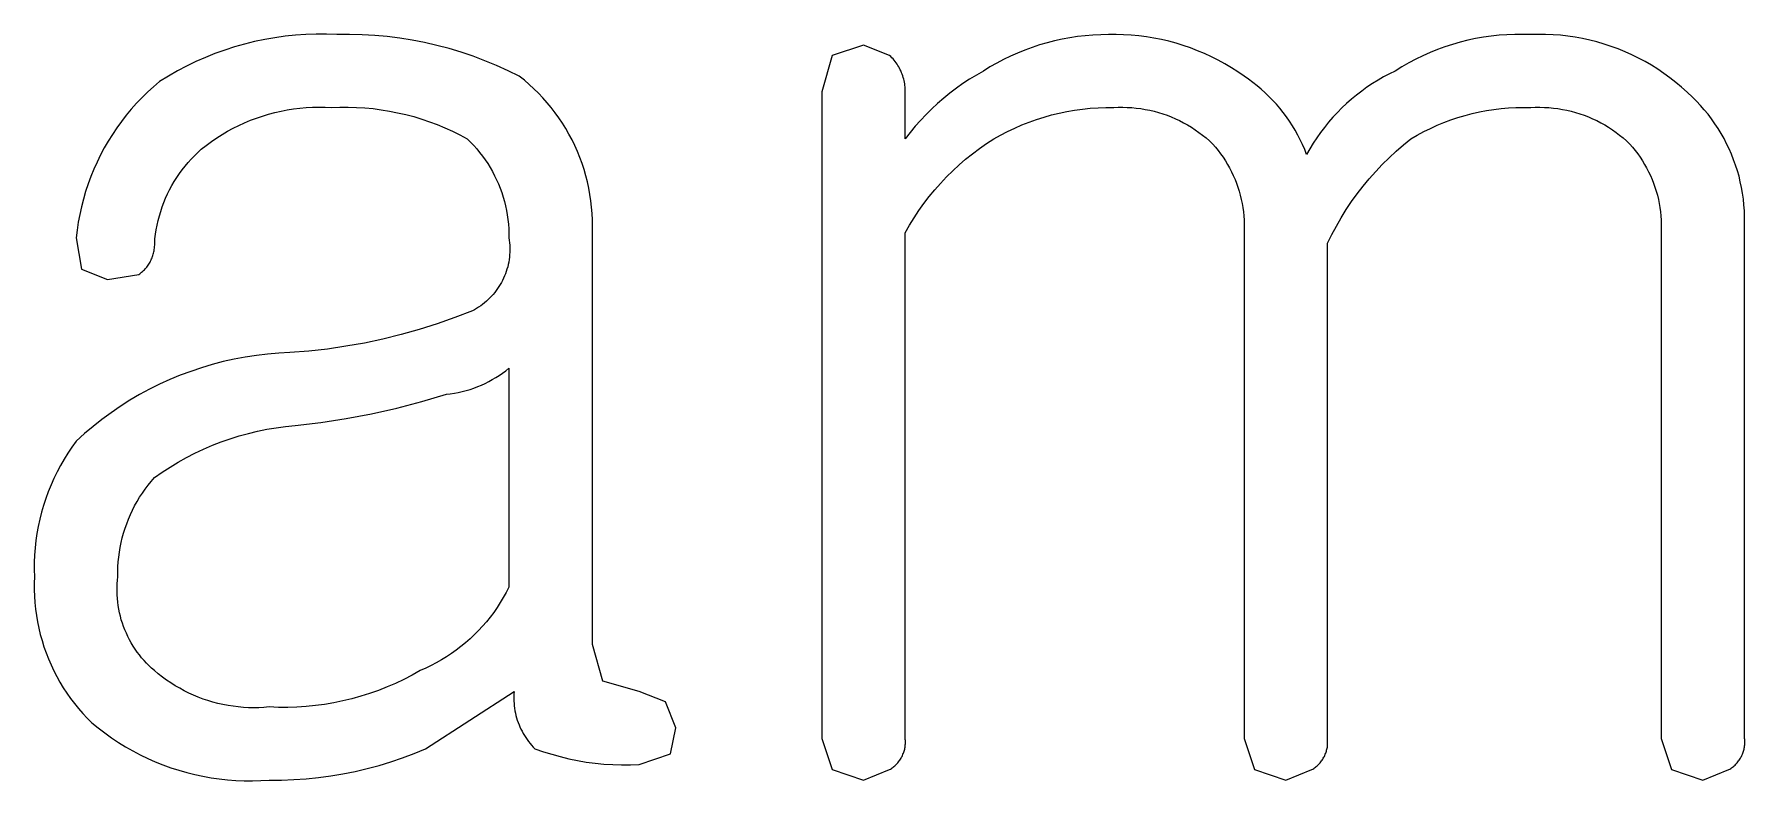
# Model space of a CAD drawing. Header units: millimetres. Extents: x 3033 to 5773, y 123 to 1487.
# Drawn here: x 5446.24 to 5463.16, y 320.9 to 328.28 of the extents above; entities that cross this region are included whole.
import ezdxf

# ---------------------------------------------------------------- set-up
doc = ezdxf.new("R2010")
doc.units = ezdxf.units.MM
doc.header["$MEASUREMENT"] = 0
doc.layers.add('TEX', color=70, linetype='Continuous')

msp = doc.modelspace()

# ---------------------------------------------------------------- linework, layer by layer
at = {"layer": 'TEX'}
for p, q in [((5448.929, 328.275), (5448.827, 328.268)), ((5449.032, 328.278), (5448.929, 328.275)), ((5449.134, 328.278), (5449.032, 328.278)), ((5449.236, 328.274), (5449.134, 328.278)), ((5449.361, 328.275), (5449.236, 328.274)), ((5449.486, 328.272), (5449.361, 328.275)), ((5449.61, 328.265), (5449.486, 328.272)), ((5456.712, 328.269), (5456.635, 328.263)), ((5456.788, 328.273), (5456.712, 328.269)), ((5456.865, 328.274), (5456.788, 328.273)), ((5456.94, 328.275), (5456.865, 328.274)), ((5457.015, 328.273), (5456.94, 328.275)), ((5457.09, 328.269), (5457.015, 328.273)), ((5457.165, 328.262), (5457.09, 328.269)), ((5460.805, 328.273), (5460.727, 328.267)), ((5460.884, 328.276), (5460.805, 328.273)), ((5460.962, 328.276), (5460.884, 328.276)), ((5461.04, 328.274), (5460.962, 328.276)), ((5461.114, 328.276), (5461.04, 328.274)), ((5461.187, 328.275), (5461.114, 328.276)), ((5461.261, 328.272), (5461.187, 328.275)), ((5461.334, 328.267), (5461.261, 328.272)), ((5448.127, 328.121), (5448.031, 328.086)), ((5448.225, 328.152), (5448.127, 328.121)), ((5448.323, 328.18), (5448.225, 328.152)), ((5448.423, 328.205), (5448.323, 328.18)), ((5448.523, 328.226), (5448.423, 328.205)), ((5448.624, 328.243), (5448.523, 328.226)), ((5448.725, 328.257), (5448.624, 328.243)), ((5448.827, 328.268), (5448.725, 328.257)), ((5449.734, 328.254), (5449.61, 328.265)), ((5449.858, 328.238), (5449.734, 328.254)), ((5449.981, 328.218), (5449.858, 328.238)), ((5450.103, 328.195), (5449.981, 328.218)), ((5450.225, 328.167), (5450.103, 328.195)), ((5450.346, 328.135), (5450.225, 328.167)), ((5450.465, 328.099), (5450.346, 328.135)), ((5450.583, 328.06), (5450.465, 328.099)), ((5454.442, 328.171), (5454.133, 328.068)), ((5454.7, 328.068), (5454.442, 328.171)), ((5456.039, 328.121), (5455.967, 328.092)), ((5456.111, 328.148), (5456.039, 328.121)), ((5456.184, 328.172), (5456.111, 328.148)), ((5456.258, 328.193), (5456.184, 328.172)), ((5456.332, 328.212), (5456.258, 328.193)), ((5456.407, 328.229), (5456.332, 328.212)), ((5456.483, 328.243), (5456.407, 328.229)), ((5456.559, 328.254), (5456.483, 328.243)), ((5456.635, 328.263), (5456.559, 328.254)), ((5457.24, 328.252), (5457.165, 328.262)), ((5457.314, 328.24), (5457.24, 328.252)), ((5457.388, 328.226), (5457.314, 328.24)), ((5457.461, 328.209), (5457.388, 328.226)), ((5457.533, 328.189), (5457.461, 328.209)), ((5457.605, 328.167), (5457.533, 328.189)), ((5457.676, 328.142), (5457.605, 328.167)), ((5457.746, 328.115), (5457.676, 328.142)), ((5457.815, 328.086), (5457.746, 328.115)), ((5460.119, 328.126), (5460.046, 328.096)), ((5460.192, 328.153), (5460.119, 328.126)), ((5460.267, 328.177), (5460.192, 328.153)), ((5460.342, 328.198), (5460.267, 328.177)), ((5460.418, 328.218), (5460.342, 328.198)), ((5460.495, 328.234), (5460.418, 328.218)), ((5460.572, 328.248), (5460.495, 328.234)), ((5460.649, 328.259), (5460.572, 328.248)), ((5460.727, 328.267), (5460.649, 328.259)), ((5461.407, 328.258), (5461.334, 328.267)), ((5461.48, 328.248), (5461.407, 328.258)), ((5461.552, 328.235), (5461.48, 328.248)), ((5461.624, 328.219), (5461.552, 328.235)), ((5461.695, 328.201), (5461.624, 328.219)), ((5461.765, 328.18), (5461.695, 328.201)), ((5461.835, 328.157), (5461.765, 328.18)), ((5461.904, 328.132), (5461.835, 328.157)), ((5461.972, 328.104), (5461.904, 328.132)), ((5462.039, 328.074), (5461.972, 328.104)), ((5447.75, 327.963), (5447.66, 327.915)), ((5447.842, 328.007), (5447.75, 327.963)), ((5447.936, 328.048), (5447.842, 328.007)), ((5448.031, 328.086), (5447.936, 328.048)), ((5450.7, 328.016), (5450.583, 328.06)), ((5450.815, 327.968), (5450.7, 328.016)), ((5450.929, 327.917), (5450.815, 327.968)), ((5454.133, 328.068), (5454.03, 327.707)), ((5454.712, 328.057), (5454.7, 328.068)), ((5454.724, 328.045), (5454.712, 328.057)), ((5454.735, 328.033), (5454.724, 328.045)), ((5454.745, 328.021), (5454.735, 328.033)), ((5454.755, 328.009), (5454.745, 328.021)), ((5454.765, 327.996), (5454.755, 328.009)), ((5454.775, 327.983), (5454.765, 327.996)), ((5454.783, 327.969), (5454.775, 327.983)), ((5454.792, 327.955), (5454.783, 327.969)), ((5454.8, 327.941), (5454.792, 327.955)), ((5454.807, 327.927), (5454.8, 327.941)), ((5455.693, 327.954), (5455.628, 327.913)), ((5455.76, 327.992), (5455.693, 327.954)), ((5455.828, 328.028), (5455.76, 327.992)), ((5455.897, 328.061), (5455.828, 328.028)), ((5455.967, 328.092), (5455.897, 328.061)), ((5457.883, 328.054), (5457.815, 328.086)), ((5457.95, 328.02), (5457.883, 328.054)), ((5458.016, 327.984), (5457.95, 328.02)), ((5458.081, 327.945), (5458.016, 327.984)), ((5458.144, 327.905), (5458.081, 327.945)), ((5459.767, 327.955), (5459.7, 327.913)), ((5459.835, 327.994), (5459.767, 327.955)), ((5459.904, 328.03), (5459.835, 327.994)), ((5459.974, 328.065), (5459.904, 328.03)), ((5460.046, 328.096), (5459.974, 328.065)), ((5462.105, 328.042), (5462.039, 328.074)), ((5462.17, 328.007), (5462.105, 328.042)), ((5462.234, 327.971), (5462.17, 328.007)), ((5462.296, 327.932), (5462.234, 327.971)), ((5462.357, 327.891), (5462.296, 327.932)), ((5447.484, 327.81), (5447.424, 327.759)), ((5447.571, 327.864), (5447.484, 327.81)), ((5447.66, 327.915), (5447.571, 327.864)), ((5451.04, 327.862), (5450.929, 327.917)), ((5451.09, 327.822), (5451.04, 327.862)), ((5451.138, 327.781), (5451.09, 327.822)), ((5451.184, 327.738), (5451.138, 327.781)), ((5454.814, 327.912), (5454.807, 327.927)), ((5454.82, 327.897), (5454.814, 327.912)), ((5454.826, 327.882), (5454.82, 327.897)), ((5454.832, 327.867), (5454.826, 327.882)), ((5454.836, 327.851), (5454.832, 327.867)), ((5454.841, 327.835), (5454.836, 327.851)), ((5454.844, 327.82), (5454.841, 327.835)), ((5454.847, 327.804), (5454.844, 327.82)), ((5454.85, 327.788), (5454.847, 327.804)), ((5454.852, 327.772), (5454.85, 327.788)), ((5454.854, 327.756), (5454.852, 327.772)), ((5455.425, 327.789), (5455.361, 327.743)), ((5455.492, 327.832), (5455.425, 327.789)), ((5455.559, 327.874), (5455.492, 327.832)), ((5455.628, 327.913), (5455.559, 327.874)), ((5458.205, 327.862), (5458.144, 327.905)), ((5458.249, 327.832), (5458.205, 327.862)), ((5458.292, 327.801), (5458.249, 327.832)), ((5458.334, 327.768), (5458.292, 327.801)), ((5458.374, 327.734), (5458.334, 327.768)), ((5459.475, 327.789), (5459.421, 327.753)), ((5459.53, 327.823), (5459.475, 327.789)), ((5459.585, 327.855), (5459.53, 327.823)), ((5459.642, 327.885), (5459.585, 327.855)), ((5459.7, 327.913), (5459.642, 327.885)), ((5462.416, 327.848), (5462.357, 327.891)), ((5462.474, 327.802), (5462.416, 327.848)), ((5462.531, 327.755), (5462.474, 327.802)), ((5447.256, 327.596), (5447.204, 327.537)), ((5447.31, 327.652), (5447.256, 327.596)), ((5447.366, 327.707), (5447.31, 327.652)), ((5447.424, 327.759), (5447.366, 327.707)), ((5451.23, 327.694), (5451.184, 327.738)), ((5451.273, 327.648), (5451.23, 327.694)), ((5451.315, 327.6), (5451.273, 327.648)), ((5451.356, 327.552), (5451.315, 327.6)), ((5454.03, 327.707), (5454.03, 321.315)), ((5454.855, 327.739), (5454.854, 327.756)), ((5454.855, 327.723), (5454.855, 327.739)), ((5454.855, 327.707), (5454.855, 327.723)), ((5454.855, 327.243), (5454.855, 327.707)), ((5455.176, 327.593), (5455.118, 327.539)), ((5455.236, 327.645), (5455.176, 327.593)), ((5455.297, 327.695), (5455.236, 327.645)), ((5455.361, 327.743), (5455.297, 327.695)), ((5458.414, 327.699), (5458.374, 327.734)), ((5458.452, 327.662), (5458.414, 327.699)), ((5458.489, 327.624), (5458.452, 327.662)), ((5458.525, 327.585), (5458.489, 327.624)), ((5459.22, 327.593), (5459.173, 327.549)), ((5459.268, 327.635), (5459.22, 327.593)), ((5459.318, 327.676), (5459.268, 327.635)), ((5459.369, 327.715), (5459.318, 327.676)), ((5459.421, 327.753), (5459.369, 327.715)), ((5462.585, 327.706), (5462.531, 327.755)), ((5462.638, 327.655), (5462.585, 327.706)), ((5462.679, 327.615), (5462.638, 327.655)), ((5462.718, 327.573), (5462.679, 327.615)), ((5447.154, 327.477), (5447.106, 327.415)), ((5447.204, 327.537), (5447.154, 327.477)), ((5448.324, 327.402), (5448.382, 327.427)), ((5448.382, 327.427), (5448.441, 327.449)), ((5448.441, 327.449), (5448.501, 327.469)), ((5448.501, 327.469), (5448.561, 327.487)), ((5448.561, 327.487), (5448.622, 327.503)), ((5448.622, 327.503), (5448.684, 327.517)), ((5448.684, 327.517), (5448.746, 327.529)), ((5448.746, 327.529), (5448.808, 327.539)), ((5448.808, 327.539), (5448.87, 327.547)), ((5448.87, 327.547), (5448.933, 327.552)), ((5448.933, 327.552), (5448.996, 327.555)), ((5448.996, 327.555), (5449.059, 327.557)), ((5449.059, 327.557), (5449.122, 327.556)), ((5449.122, 327.556), (5449.185, 327.552)), ((5449.185, 327.552), (5449.267, 327.556)), ((5449.267, 327.556), (5449.349, 327.556)), ((5449.349, 327.556), (5449.431, 327.554)), ((5449.431, 327.554), (5449.513, 327.549)), ((5449.513, 327.549), (5449.594, 327.542)), ((5449.594, 327.542), (5449.675, 327.531)), ((5449.675, 327.531), (5449.756, 327.518)), ((5449.756, 327.518), (5449.837, 327.502)), ((5449.837, 327.502), (5449.917, 327.484)), ((5449.917, 327.484), (5449.996, 327.463)), ((5449.996, 327.463), (5450.075, 327.439)), ((5450.075, 327.439), (5450.152, 327.413)), ((5451.394, 327.501), (5451.356, 327.552)), ((5451.431, 327.45), (5451.394, 327.501)), ((5451.466, 327.397), (5451.431, 327.45)), ((5455.007, 327.426), (5454.954, 327.367)), ((5455.061, 327.484), (5455.007, 327.426)), ((5455.118, 327.539), (5455.061, 327.484)), ((5456.081, 327.409), (5456.154, 327.435)), ((5456.154, 327.435), (5456.228, 327.459)), ((5456.228, 327.459), (5456.303, 327.48)), ((5456.303, 327.48), (5456.378, 327.498)), ((5456.378, 327.498), (5456.454, 327.514)), ((5456.454, 327.514), (5456.53, 327.527)), ((5456.53, 327.527), (5456.607, 327.537)), ((5456.607, 327.537), (5456.684, 327.545)), ((5456.684, 327.545), (5456.762, 327.55)), ((5456.762, 327.55), (5456.839, 327.553)), ((5456.839, 327.553), (5456.917, 327.552)), ((5456.917, 327.552), (5456.961, 327.555)), ((5456.961, 327.555), (5457.006, 327.555)), ((5457.006, 327.555), (5457.051, 327.554)), ((5457.051, 327.554), (5457.096, 327.552)), ((5457.096, 327.552), (5457.14, 327.548)), ((5457.14, 327.548), (5457.185, 327.542)), ((5457.185, 327.542), (5457.229, 327.535)), ((5457.229, 327.535), (5457.273, 327.526)), ((5457.273, 327.526), (5457.316, 327.516)), ((5457.316, 327.516), (5457.36, 327.504)), ((5457.36, 327.504), (5457.402, 327.491)), ((5457.402, 327.491), (5457.445, 327.476)), ((5457.445, 327.476), (5457.486, 327.46)), ((5457.486, 327.46), (5457.528, 327.442)), ((5457.528, 327.442), (5457.568, 327.423)), ((5457.568, 327.423), (5457.608, 327.403)), ((5458.56, 327.545), (5458.525, 327.585)), ((5458.593, 327.504), (5458.56, 327.545)), ((5458.624, 327.461), (5458.593, 327.504)), ((5458.655, 327.418), (5458.624, 327.461)), ((5459.084, 327.456), (5459.041, 327.407)), ((5459.128, 327.503), (5459.084, 327.456)), ((5459.173, 327.549), (5459.128, 327.503)), ((5460.182, 327.405), (5460.25, 327.431)), ((5460.25, 327.431), (5460.32, 327.454)), ((5460.32, 327.454), (5460.39, 327.475)), ((5460.39, 327.475), (5460.46, 327.494)), ((5460.46, 327.494), (5460.532, 327.51)), ((5460.532, 327.51), (5460.604, 327.523)), ((5460.604, 327.523), (5460.676, 327.534)), ((5460.676, 327.534), (5460.748, 327.543)), ((5460.748, 327.543), (5460.821, 327.549)), ((5460.821, 327.549), (5460.894, 327.553)), ((5460.894, 327.553), (5460.967, 327.554)), ((5460.967, 327.554), (5461.04, 327.552)), ((5461.04, 327.552), (5461.085, 327.555)), ((5461.085, 327.555), (5461.13, 327.555)), ((5461.13, 327.555), (5461.175, 327.554)), ((5461.175, 327.554), (5461.219, 327.552)), ((5461.219, 327.552), (5461.264, 327.548)), ((5461.264, 327.548), (5461.308, 327.542)), ((5461.308, 327.542), (5461.353, 327.535)), ((5461.353, 327.535), (5461.397, 327.526)), ((5461.397, 327.526), (5461.44, 327.516)), ((5461.44, 327.516), (5461.483, 327.504)), ((5461.483, 327.504), (5461.526, 327.491)), ((5461.526, 327.491), (5461.568, 327.476)), ((5461.568, 327.476), (5461.61, 327.46)), ((5461.61, 327.46), (5461.651, 327.442)), ((5461.651, 327.442), (5461.692, 327.423)), ((5461.692, 327.423), (5461.732, 327.403)), ((5462.756, 327.53), (5462.718, 327.573)), ((5462.793, 327.486), (5462.756, 327.53)), ((5462.828, 327.44), (5462.793, 327.486)), ((5462.861, 327.393), (5462.828, 327.44)), ((5447.017, 327.287), (5446.975, 327.221)), ((5447.06, 327.352), (5447.017, 327.287)), ((5447.106, 327.415), (5447.06, 327.352)), ((5448.048, 327.252), (5448.101, 327.286)), ((5448.101, 327.286), (5448.155, 327.318)), ((5448.155, 327.318), (5448.211, 327.348)), ((5448.211, 327.348), (5448.267, 327.376)), ((5448.267, 327.376), (5448.324, 327.402)), ((5450.152, 327.413), (5450.229, 327.384)), ((5450.229, 327.384), (5450.305, 327.352)), ((5450.305, 327.352), (5450.379, 327.318)), ((5450.379, 327.318), (5450.453, 327.282)), ((5450.453, 327.282), (5450.525, 327.243)), ((5451.5, 327.344), (5451.466, 327.397)), ((5451.531, 327.289), (5451.5, 327.344)), ((5451.561, 327.233), (5451.531, 327.289)), ((5454.904, 327.306), (5454.855, 327.243)), ((5454.954, 327.367), (5454.904, 327.306)), ((5455.731, 327.243), (5455.799, 327.281)), ((5455.799, 327.281), (5455.868, 327.317)), ((5455.868, 327.317), (5455.938, 327.35)), ((5455.938, 327.35), (5456.009, 327.381)), ((5456.009, 327.381), (5456.081, 327.409)), ((5457.608, 327.403), (5457.647, 327.381)), ((5457.647, 327.381), (5457.685, 327.358)), ((5457.685, 327.358), (5457.723, 327.333)), ((5457.723, 327.333), (5457.759, 327.307)), ((5457.759, 327.307), (5457.795, 327.28)), ((5457.795, 327.28), (5457.83, 327.252)), ((5458.683, 327.373), (5458.655, 327.418)), ((5458.711, 327.328), (5458.683, 327.373)), ((5458.737, 327.281), (5458.711, 327.328)), ((5458.761, 327.234), (5458.737, 327.281)), ((5458.925, 327.253), (5458.889, 327.199)), ((5458.962, 327.306), (5458.925, 327.253)), ((5459.001, 327.357), (5458.962, 327.306)), ((5459.041, 327.407), (5459.001, 327.357)), ((5459.855, 327.243), (5459.918, 327.28)), ((5459.918, 327.28), (5459.982, 327.315)), ((5459.982, 327.315), (5460.048, 327.347)), ((5460.048, 327.347), (5460.114, 327.377)), ((5460.114, 327.377), (5460.182, 327.405)), ((5461.732, 327.403), (5461.771, 327.381)), ((5461.771, 327.381), (5461.809, 327.358)), ((5461.809, 327.358), (5461.847, 327.333)), ((5461.847, 327.333), (5461.883, 327.307)), ((5461.883, 327.307), (5461.919, 327.28)), ((5461.919, 327.28), (5461.953, 327.252)), ((5462.893, 327.345), (5462.861, 327.393)), ((5462.923, 327.296), (5462.893, 327.345)), ((5462.951, 327.246), (5462.923, 327.296)), ((5446.899, 327.084), (5446.865, 327.014)), ((5446.936, 327.153), (5446.899, 327.084)), ((5446.975, 327.221), (5446.936, 327.153)), ((5447.828, 327.076), (5447.862, 327.109)), ((5447.862, 327.109), (5447.896, 327.14)), ((5447.896, 327.14), (5447.945, 327.179)), ((5447.945, 327.179), (5447.996, 327.217)), ((5447.996, 327.217), (5448.048, 327.252)), ((5450.525, 327.243), (5450.558, 327.211)), ((5450.558, 327.211), (5450.589, 327.178)), ((5450.589, 327.178), (5450.619, 327.144)), ((5450.619, 327.144), (5450.648, 327.109)), ((5450.648, 327.109), (5450.676, 327.073)), ((5451.589, 327.176), (5451.561, 327.233)), ((5451.615, 327.118), (5451.589, 327.176)), ((5451.638, 327.06), (5451.615, 327.118)), ((5455.453, 327.041), (5455.52, 327.095)), ((5455.52, 327.095), (5455.589, 327.147)), ((5455.589, 327.147), (5455.659, 327.196)), ((5455.659, 327.196), (5455.731, 327.243)), ((5457.83, 327.252), (5457.863, 327.222)), ((5457.863, 327.222), (5457.896, 327.192)), ((5457.896, 327.192), (5457.923, 327.16)), ((5457.923, 327.16), (5457.949, 327.128)), ((5457.949, 327.128), (5457.974, 327.095)), ((5457.974, 327.095), (5457.998, 327.061)), ((5458.783, 327.186), (5458.761, 327.234)), ((5458.805, 327.138), (5458.783, 327.186)), ((5458.824, 327.088), (5458.805, 327.138)), ((5458.856, 327.144), (5458.824, 327.088)), ((5458.889, 327.199), (5458.856, 327.144)), ((5459.64, 327.056), (5459.709, 327.121)), ((5459.709, 327.121), (5459.781, 327.183)), ((5459.781, 327.183), (5459.855, 327.243)), ((5461.953, 327.252), (5461.987, 327.222)), ((5461.987, 327.222), (5462.02, 327.192)), ((5462.02, 327.192), (5462.047, 327.16)), ((5462.047, 327.16), (5462.073, 327.128)), ((5462.073, 327.128), (5462.098, 327.095)), ((5462.098, 327.095), (5462.122, 327.061)), ((5462.977, 327.195), (5462.951, 327.246)), ((5463.002, 327.143), (5462.977, 327.195)), ((5463.025, 327.091), (5463.002, 327.143)), ((5463.046, 327.037), (5463.025, 327.091)), ((5446.833, 326.943), (5446.803, 326.87)), ((5446.865, 327.014), (5446.833, 326.943)), ((5447.679, 326.899), (5447.707, 326.936)), ((5447.707, 326.936), (5447.735, 326.973)), ((5447.735, 326.973), (5447.765, 327.008)), ((5447.765, 327.008), (5447.796, 327.043)), ((5447.796, 327.043), (5447.828, 327.076)), ((5450.676, 327.073), (5450.703, 327.036)), ((5450.703, 327.036), (5450.728, 326.998)), ((5450.728, 326.998), (5450.752, 326.959)), ((5450.752, 326.959), (5450.775, 326.92)), ((5450.775, 326.92), (5450.796, 326.879)), ((5451.66, 327), (5451.638, 327.06)), ((5451.68, 326.94), (5451.66, 327)), ((5451.698, 326.879), (5451.68, 326.94)), ((5455.264, 326.866), (5455.325, 326.926)), ((5455.325, 326.926), (5455.388, 326.985)), ((5455.388, 326.985), (5455.453, 327.041)), ((5457.998, 327.061), (5458.021, 327.026)), ((5458.021, 327.026), (5458.042, 326.991)), ((5458.042, 326.991), (5458.063, 326.955)), ((5458.063, 326.955), (5458.082, 326.918)), ((5458.082, 326.918), (5458.099, 326.88)), ((5459.444, 326.849), (5459.507, 326.92)), ((5459.507, 326.92), (5459.572, 326.989)), ((5459.572, 326.989), (5459.64, 327.056)), ((5462.122, 327.061), (5462.145, 327.026)), ((5462.145, 327.026), (5462.166, 326.991)), ((5462.166, 326.991), (5462.186, 326.955)), ((5462.186, 326.955), (5462.205, 326.918)), ((5462.205, 326.918), (5462.223, 326.88)), ((5463.066, 326.983), (5463.046, 327.037)), ((5463.083, 326.928), (5463.066, 326.983)), ((5463.099, 326.873), (5463.083, 326.928)), ((5446.776, 326.797), (5446.752, 326.723)), ((5446.803, 326.87), (5446.776, 326.797)), ((5447.583, 326.74), (5447.605, 326.781)), ((5447.605, 326.781), (5447.629, 326.821)), ((5447.629, 326.821), (5447.653, 326.86)), ((5447.653, 326.86), (5447.679, 326.899)), ((5450.796, 326.879), (5450.816, 326.838)), ((5450.816, 326.838), (5450.834, 326.797)), ((5450.834, 326.797), (5450.851, 326.754)), ((5450.851, 326.754), (5450.867, 326.712)), ((5451.713, 326.818), (5451.698, 326.879)), ((5451.727, 326.756), (5451.713, 326.818)), ((5451.738, 326.694), (5451.727, 326.756)), ((5455.148, 326.739), (5455.205, 326.803)), ((5455.205, 326.803), (5455.264, 326.866)), ((5458.099, 326.88), (5458.116, 326.842)), ((5458.116, 326.842), (5458.131, 326.804)), ((5458.131, 326.804), (5458.145, 326.765)), ((5458.145, 326.765), (5458.157, 326.725)), ((5459.325, 326.7), (5459.383, 326.775)), ((5459.383, 326.775), (5459.444, 326.849)), ((5462.223, 326.88), (5462.24, 326.842)), ((5462.24, 326.842), (5462.255, 326.804)), ((5462.255, 326.804), (5462.268, 326.765)), ((5462.268, 326.765), (5462.281, 326.725)), ((5463.112, 326.817), (5463.099, 326.873)), ((5463.124, 326.761), (5463.112, 326.817)), ((5463.134, 326.705), (5463.124, 326.761)), ((5446.73, 326.648), (5446.71, 326.572)), ((5446.752, 326.723), (5446.73, 326.648)), ((5447.51, 326.57), (5447.526, 326.613)), ((5447.526, 326.613), (5447.543, 326.656)), ((5447.543, 326.656), (5447.563, 326.698)), ((5447.563, 326.698), (5447.583, 326.74)), ((5450.867, 326.712), (5450.881, 326.668)), ((5450.881, 326.668), (5450.893, 326.624)), ((5450.893, 326.624), (5450.904, 326.58)), ((5450.904, 326.58), (5450.913, 326.536)), ((5451.748, 326.631), (5451.738, 326.694)), ((5451.755, 326.568), (5451.748, 326.631)), ((5454.991, 326.534), (5455.041, 326.604)), ((5455.041, 326.604), (5455.093, 326.672)), ((5455.093, 326.672), (5455.148, 326.739)), ((5458.157, 326.725), (5458.168, 326.685)), ((5458.168, 326.685), (5458.178, 326.645)), ((5458.178, 326.645), (5458.186, 326.604)), ((5458.186, 326.604), (5458.193, 326.563)), ((5459.216, 326.544), (5459.269, 326.623)), ((5459.269, 326.623), (5459.325, 326.7)), ((5462.281, 326.725), (5462.292, 326.685)), ((5462.292, 326.685), (5462.302, 326.645)), ((5462.302, 326.645), (5462.31, 326.604)), ((5462.31, 326.604), (5462.317, 326.563)), ((5463.142, 326.648), (5463.134, 326.705)), ((5463.148, 326.591), (5463.142, 326.648)), ((5463.152, 326.533), (5463.148, 326.591)), ((5446.679, 326.419), (5446.668, 326.341)), ((5446.694, 326.496), (5446.679, 326.419)), ((5446.71, 326.572), (5446.694, 326.496)), ((5447.46, 326.391), (5447.47, 326.436)), ((5447.47, 326.436), (5447.482, 326.481)), ((5447.482, 326.481), (5447.495, 326.526)), ((5447.495, 326.526), (5447.51, 326.57)), ((5450.913, 326.536), (5450.921, 326.491)), ((5450.921, 326.491), (5450.928, 326.446)), ((5450.928, 326.446), (5450.932, 326.4)), ((5451.76, 326.505), (5451.755, 326.568)), ((5451.763, 326.442), (5451.76, 326.505)), ((5451.763, 326.379), (5451.763, 326.442)), ((5454.898, 326.39), (5454.943, 326.463)), ((5454.943, 326.463), (5454.991, 326.534)), ((5458.193, 326.563), (5458.199, 326.522)), ((5458.199, 326.522), (5458.203, 326.481)), ((5458.203, 326.481), (5458.206, 326.44)), ((5458.206, 326.44), (5458.207, 326.398)), ((5459.118, 326.381), (5459.165, 326.463)), ((5459.165, 326.463), (5459.216, 326.544)), ((5462.317, 326.563), (5462.323, 326.522)), ((5462.323, 326.522), (5462.327, 326.481)), ((5462.327, 326.481), (5462.329, 326.44)), ((5462.329, 326.44), (5462.331, 326.398)), ((5463.154, 326.476), (5463.152, 326.533)), ((5463.154, 326.418), (5463.154, 326.476)), ((5463.154, 321.315), (5463.154, 326.418)), ((5446.668, 326.341), (5446.659, 326.264)), ((5446.659, 326.264), (5446.711, 325.954)), ((5447.435, 326.207), (5447.438, 326.253)), ((5447.438, 326.253), (5447.444, 326.299)), ((5447.444, 326.299), (5447.451, 326.345)), ((5447.451, 326.345), (5447.46, 326.391)), ((5450.932, 326.4), (5450.936, 326.355)), ((5450.936, 326.355), (5450.937, 326.309)), ((5450.937, 326.309), (5450.937, 326.264)), ((5450.937, 326.264), (5450.941, 326.24)), ((5450.941, 326.24), (5450.944, 326.216)), ((5451.762, 326.315), (5451.763, 326.379)), ((5451.762, 322.243), (5451.762, 326.315)), ((5454.855, 326.315), (5454.898, 326.39)), ((5454.855, 321.315), (5454.855, 326.315)), ((5458.207, 326.357), (5458.205, 326.315)), ((5458.205, 326.315), (5458.205, 321.315)), ((5458.207, 326.398), (5458.207, 326.357)), ((5459.03, 326.212), (5459.072, 326.297)), ((5459.072, 326.297), (5459.118, 326.381)), ((5462.331, 326.357), (5462.329, 326.315)), ((5462.329, 326.315), (5462.329, 321.315)), ((5462.331, 326.398), (5462.331, 326.357)), ((5447.41, 326.068), (5447.414, 326.079)), ((5447.414, 326.079), (5447.418, 326.091)), ((5447.418, 326.091), (5447.421, 326.102)), ((5447.421, 326.102), (5447.424, 326.114)), ((5447.424, 326.114), (5447.427, 326.125)), ((5447.427, 326.125), (5447.429, 326.137)), ((5447.429, 326.137), (5447.431, 326.149)), ((5447.431, 326.149), (5447.432, 326.161)), ((5447.432, 326.161), (5447.435, 326.207)), ((5450.942, 326.073), (5450.939, 326.049)), ((5450.944, 326.097), (5450.942, 326.073)), ((5450.944, 326.216), (5450.945, 326.192)), ((5450.946, 326.121), (5450.944, 326.097)), ((5450.945, 326.192), (5450.946, 326.168)), ((5450.946, 326.168), (5450.947, 326.144)), ((5450.947, 326.144), (5450.946, 326.121)), ((5459.03, 321.315), (5459.03, 326.212)), ((5446.711, 325.954), (5446.968, 325.851)), ((5446.968, 325.851), (5447.278, 325.903)), ((5447.278, 325.903), (5447.287, 325.91)), ((5447.287, 325.91), (5447.297, 325.917)), ((5447.297, 325.917), (5447.306, 325.924)), ((5447.306, 325.924), (5447.315, 325.932)), ((5447.315, 325.932), (5447.324, 325.94)), ((5447.324, 325.94), (5447.333, 325.948)), ((5447.333, 325.948), (5447.341, 325.957)), ((5447.341, 325.957), (5447.349, 325.966)), ((5447.349, 325.966), (5447.356, 325.975)), ((5447.356, 325.975), (5447.364, 325.985)), ((5447.364, 325.985), (5447.371, 325.994)), ((5447.371, 325.994), (5447.377, 326.004)), ((5447.377, 326.004), (5447.384, 326.014)), ((5447.384, 326.014), (5447.39, 326.025)), ((5447.39, 326.025), (5447.395, 326.035)), ((5447.395, 326.035), (5447.401, 326.046)), ((5447.401, 326.046), (5447.405, 326.057)), ((5447.405, 326.057), (5447.41, 326.068)), ((5450.903, 325.91), (5450.894, 325.888)), ((5450.911, 325.933), (5450.903, 325.91)), ((5450.918, 325.956), (5450.911, 325.933)), ((5450.925, 325.979), (5450.918, 325.956)), ((5450.93, 326.002), (5450.925, 325.979)), ((5450.935, 326.025), (5450.93, 326.002)), ((5450.939, 326.049), (5450.935, 326.025)), ((5450.811, 325.742), (5450.797, 325.723)), ((5450.825, 325.762), (5450.811, 325.742)), ((5450.839, 325.782), (5450.825, 325.762)), ((5450.851, 325.802), (5450.839, 325.782)), ((5450.863, 325.823), (5450.851, 325.802)), ((5450.874, 325.844), (5450.863, 325.823)), ((5450.884, 325.866), (5450.874, 325.844)), ((5450.894, 325.888), (5450.884, 325.866)), ((5450.618, 325.566), (5450.598, 325.553)), ((5450.638, 325.578), (5450.618, 325.566)), ((5450.658, 325.592), (5450.638, 325.578)), ((5450.677, 325.606), (5450.658, 325.592)), ((5450.696, 325.621), (5450.677, 325.606)), ((5450.714, 325.637), (5450.696, 325.621)), ((5450.732, 325.653), (5450.714, 325.637)), ((5450.749, 325.67), (5450.732, 325.653)), ((5450.766, 325.687), (5450.749, 325.67)), ((5450.782, 325.705), (5450.766, 325.687)), ((5450.797, 325.723), (5450.782, 325.705)), ((5450.228, 325.413), (5450.051, 325.357)), ((5450.403, 325.475), (5450.228, 325.413)), ((5450.577, 325.542), (5450.403, 325.475)), ((5450.598, 325.553), (5450.577, 325.542)), ((5449.509, 325.224), (5449.326, 325.192)), ((5449.691, 325.263), (5449.509, 325.224)), ((5449.872, 325.307), (5449.691, 325.263)), ((5450.051, 325.357), (5449.872, 325.307)), ((5448.22, 325.064), (5448.112, 325.04)), ((5448.33, 325.085), (5448.22, 325.064)), ((5448.44, 325.102), (5448.33, 325.085)), ((5448.55, 325.115), (5448.44, 325.102)), ((5448.661, 325.124), (5448.55, 325.115)), ((5448.772, 325.13), (5448.661, 325.124)), ((5448.958, 325.144), (5448.772, 325.13)), ((5449.142, 325.165), (5448.958, 325.144)), ((5449.326, 325.192), (5449.142, 325.165)), ((5447.687, 324.905), (5447.584, 324.863)), ((5447.792, 324.944), (5447.687, 324.905)), ((5447.897, 324.98), (5447.792, 324.944)), ((5448.004, 325.012), (5447.897, 324.98)), ((5448.112, 325.04), (5448.004, 325.012)), ((5450.807, 324.882), (5450.841, 324.904)), ((5450.841, 324.904), (5450.874, 324.926)), ((5450.874, 324.926), (5450.906, 324.95)), ((5450.906, 324.95), (5450.937, 324.975)), ((5450.937, 324.975), (5450.937, 322.81)), ((5447.383, 324.767), (5447.286, 324.714)), ((5447.483, 324.817), (5447.383, 324.767)), ((5447.584, 324.863), (5447.483, 324.817)), ((5450.075, 324.645), (5450.319, 324.717)), ((5450.319, 324.717), (5450.358, 324.722)), ((5450.358, 324.722), (5450.398, 324.728)), ((5450.398, 324.728), (5450.437, 324.736)), ((5450.437, 324.736), (5450.476, 324.745)), ((5450.476, 324.745), (5450.515, 324.755)), ((5450.515, 324.755), (5450.553, 324.766)), ((5450.553, 324.766), (5450.591, 324.779)), ((5450.591, 324.779), (5450.629, 324.793)), ((5450.629, 324.793), (5450.665, 324.808)), ((5450.665, 324.808), (5450.702, 324.825)), ((5450.702, 324.825), (5450.738, 324.843)), ((5450.738, 324.843), (5450.773, 324.862)), ((5450.773, 324.862), (5450.807, 324.882)), ((5447.095, 324.598), (5447.004, 324.535)), ((5447.189, 324.658), (5447.095, 324.598)), ((5447.286, 324.714), (5447.189, 324.658)), ((5449.579, 324.524), (5449.828, 324.58)), ((5449.828, 324.58), (5450.075, 324.645)), ((5446.826, 324.4), (5446.741, 324.328)), ((5446.914, 324.469), (5446.826, 324.4)), ((5447.004, 324.535), (5446.914, 324.469)), ((5448.545, 324.372), (5448.637, 324.387)), ((5448.637, 324.387), (5448.73, 324.399)), ((5448.73, 324.399), (5448.824, 324.408)), ((5448.824, 324.408), (5449.077, 324.438)), ((5449.077, 324.438), (5449.329, 324.477)), ((5449.329, 324.477), (5449.579, 324.524)), ((5446.659, 324.253), (5446.617, 324.195)), ((5446.741, 324.328), (5446.659, 324.253)), ((5447.918, 324.176), (5448.005, 324.213)), ((5448.005, 324.213), (5448.092, 324.247)), ((5448.092, 324.247), (5448.181, 324.278)), ((5448.181, 324.278), (5448.27, 324.306)), ((5448.27, 324.306), (5448.361, 324.331)), ((5448.361, 324.331), (5448.452, 324.353)), ((5448.452, 324.353), (5448.545, 324.372)), ((5446.54, 324.075), (5446.504, 324.013)), ((5446.577, 324.136), (5446.54, 324.075)), ((5446.617, 324.195), (5446.577, 324.136)), ((5447.588, 323.998), (5447.668, 324.047)), ((5447.668, 324.047), (5447.75, 324.093)), ((5447.75, 324.093), (5447.833, 324.136)), ((5447.833, 324.136), (5447.918, 324.176)), ((5446.439, 323.886), (5446.41, 323.821)), ((5446.47, 323.95), (5446.439, 323.886)), ((5446.504, 324.013), (5446.47, 323.95)), ((5447.4, 323.856), (5447.432, 323.893)), ((5447.432, 323.893), (5447.509, 323.947)), ((5447.509, 323.947), (5447.588, 323.998)), ((5446.383, 323.754), (5446.359, 323.687)), ((5446.41, 323.821), (5446.383, 323.754)), ((5447.286, 323.699), (5447.313, 323.739)), ((5447.313, 323.739), (5447.341, 323.779)), ((5447.341, 323.779), (5447.37, 323.818)), ((5447.37, 323.818), (5447.4, 323.856)), ((5446.317, 323.55), (5446.299, 323.481)), ((5446.336, 323.619), (5446.317, 323.55)), ((5446.359, 323.687), (5446.336, 323.619)), ((5447.195, 323.527), (5447.215, 323.571)), ((5447.215, 323.571), (5447.237, 323.615)), ((5447.237, 323.615), (5447.261, 323.657)), ((5447.261, 323.657), (5447.286, 323.699)), ((5446.284, 323.411), (5446.271, 323.341)), ((5446.299, 323.481), (5446.284, 323.411)), ((5447.127, 323.345), (5447.142, 323.392)), ((5447.142, 323.392), (5447.158, 323.437)), ((5447.158, 323.437), (5447.175, 323.483)), ((5447.175, 323.483), (5447.195, 323.527)), ((5446.253, 323.199), (5446.248, 323.128)), ((5446.261, 323.27), (5446.253, 323.199)), ((5446.271, 323.341), (5446.261, 323.27)), ((5447.086, 323.155), (5447.094, 323.203)), ((5447.094, 323.203), (5447.103, 323.251)), ((5447.103, 323.251), (5447.115, 323.298)), ((5447.115, 323.298), (5447.127, 323.345)), ((5446.248, 323.128), (5446.245, 323.056)), ((5446.245, 323.056), (5446.245, 322.985)), ((5447.072, 323.01), (5447.075, 323.059)), ((5447.075, 323.059), (5447.08, 323.107)), ((5447.08, 323.107), (5447.086, 323.155)), ((5446.247, 322.913), (5446.244, 322.849)), ((5446.245, 322.985), (5446.247, 322.913)), ((5447.065, 322.842), (5447.067, 322.878)), ((5447.067, 322.878), (5447.071, 322.913)), ((5447.071, 322.962), (5447.072, 323.01)), ((5447.071, 322.913), (5447.071, 322.962)), ((5446.244, 322.849), (5446.244, 322.785)), ((5446.244, 322.785), (5446.246, 322.721)), ((5446.246, 322.721), (5446.25, 322.658)), ((5447.063, 322.806), (5447.065, 322.842)), ((5447.063, 322.77), (5447.063, 322.806)), ((5447.064, 322.735), (5447.063, 322.77)), ((5447.066, 322.699), (5447.064, 322.735)), ((5447.07, 322.663), (5447.066, 322.699)), ((5450.882, 322.707), (5450.852, 322.657)), ((5450.911, 322.758), (5450.882, 322.707)), ((5450.937, 322.81), (5450.911, 322.758)), ((5446.25, 322.658), (5446.256, 322.594)), ((5446.256, 322.594), (5446.265, 322.53)), ((5446.265, 322.53), (5446.276, 322.467)), ((5447.074, 322.628), (5447.07, 322.663)), ((5447.08, 322.593), (5447.074, 322.628)), ((5447.087, 322.557), (5447.08, 322.593)), ((5447.096, 322.523), (5447.087, 322.557)), ((5447.105, 322.488), (5447.096, 322.523)), ((5450.787, 322.56), (5450.751, 322.513)), ((5450.82, 322.608), (5450.787, 322.56)), ((5450.852, 322.657), (5450.82, 322.608)), ((5446.276, 322.467), (5446.288, 322.405)), ((5446.288, 322.405), (5446.303, 322.343)), ((5447.116, 322.454), (5447.105, 322.488)), ((5447.127, 322.42), (5447.116, 322.454)), ((5447.14, 322.387), (5447.127, 322.42)), ((5447.155, 322.354), (5447.14, 322.387)), ((5447.17, 322.322), (5447.155, 322.354)), ((5450.636, 322.38), (5450.595, 322.338)), ((5450.676, 322.423), (5450.636, 322.38)), ((5450.715, 322.467), (5450.676, 322.423)), ((5450.751, 322.513), (5450.715, 322.467)), ((5446.303, 322.343), (5446.321, 322.281)), ((5446.321, 322.281), (5446.34, 322.22)), ((5446.34, 322.22), (5446.361, 322.16)), ((5447.186, 322.29), (5447.17, 322.322)), ((5447.204, 322.258), (5447.186, 322.29)), ((5447.222, 322.228), (5447.204, 322.258)), ((5447.242, 322.198), (5447.222, 322.228)), ((5447.262, 322.168), (5447.242, 322.198)), ((5450.417, 322.187), (5450.369, 322.153)), ((5450.463, 322.222), (5450.417, 322.187)), ((5450.509, 322.26), (5450.463, 322.222)), ((5450.553, 322.298), (5450.509, 322.26)), ((5450.595, 322.338), (5450.553, 322.298)), ((5451.865, 321.882), (5451.762, 322.243)), ((5446.361, 322.16), (5446.385, 322.1)), ((5446.385, 322.1), (5446.41, 322.041)), ((5446.41, 322.041), (5446.437, 321.983)), ((5447.284, 322.14), (5447.262, 322.168)), ((5447.306, 322.112), (5447.284, 322.14)), ((5447.33, 322.085), (5447.306, 322.112)), ((5447.354, 322.059), (5447.33, 322.085)), ((5447.379, 322.033), (5447.354, 322.059)), ((5447.405, 322.009), (5447.379, 322.033)), ((5450.167, 322.034), (5450.115, 322.009)), ((5450.219, 322.061), (5450.167, 322.034)), ((5450.27, 322.09), (5450.219, 322.061)), ((5450.32, 322.121), (5450.27, 322.09)), ((5450.369, 322.153), (5450.32, 322.121)), ((5446.437, 321.983), (5446.467, 321.927)), ((5446.467, 321.927), (5446.498, 321.871)), ((5446.498, 321.871), (5446.531, 321.816)), ((5447.432, 321.985), (5447.405, 322.009)), ((5447.471, 321.953), (5447.432, 321.985)), ((5447.511, 321.921), (5447.471, 321.953)), ((5447.553, 321.891), (5447.511, 321.921)), ((5447.595, 321.863), (5447.553, 321.891)), ((5447.638, 321.835), (5447.595, 321.863)), ((5449.817, 321.859), (5449.732, 321.823)), ((5449.899, 321.898), (5449.817, 321.859)), ((5449.981, 321.941), (5449.899, 321.898)), ((5450.061, 321.985), (5449.981, 321.941)), ((5450.115, 322.009), (5450.061, 321.985)), ((5452.226, 321.779), (5451.865, 321.882)), ((5446.531, 321.816), (5446.566, 321.763)), ((5446.566, 321.763), (5446.603, 321.71)), ((5446.603, 321.71), (5446.642, 321.66)), ((5447.682, 321.81), (5447.638, 321.835)), ((5447.727, 321.785), (5447.682, 321.81)), ((5447.772, 321.763), (5447.727, 321.785)), ((5447.819, 321.742), (5447.772, 321.763)), ((5447.866, 321.722), (5447.819, 321.742)), ((5447.914, 321.704), (5447.866, 321.722)), ((5447.962, 321.688), (5447.914, 321.704)), ((5448.011, 321.673), (5447.962, 321.688)), ((5448.06, 321.66), (5448.011, 321.673)), ((5449.295, 321.685), (5449.205, 321.667)), ((5449.385, 321.707), (5449.295, 321.685)), ((5449.473, 321.731), (5449.385, 321.707)), ((5449.56, 321.759), (5449.473, 321.731)), ((5449.647, 321.789), (5449.56, 321.759)), ((5449.732, 321.823), (5449.647, 321.789)), ((5450.113, 321.212), (5450.989, 321.779)), ((5450.987, 321.755), (5450.986, 321.731)), ((5450.986, 321.731), (5450.986, 321.707)), ((5450.986, 321.707), (5450.986, 321.683)), ((5450.986, 321.683), (5450.988, 321.659)), ((5450.989, 321.779), (5450.987, 321.755)), ((5452.484, 321.676), (5452.226, 321.779)), ((5452.587, 321.418), (5452.484, 321.676)), ((5446.642, 321.66), (5446.682, 321.61)), ((5446.682, 321.61), (5446.725, 321.562)), ((5446.725, 321.562), (5446.768, 321.515)), ((5446.768, 321.515), (5446.814, 321.47)), ((5448.11, 321.649), (5448.06, 321.66)), ((5448.16, 321.64), (5448.11, 321.649)), ((5448.21, 321.632), (5448.16, 321.64)), ((5448.261, 321.625), (5448.21, 321.632)), ((5448.312, 321.621), (5448.261, 321.625)), ((5448.363, 321.618), (5448.312, 321.621)), ((5448.413, 321.617), (5448.363, 321.618)), ((5448.464, 321.618), (5448.413, 321.617)), ((5448.515, 321.62), (5448.464, 321.618)), ((5448.566, 321.625), (5448.515, 321.62)), ((5448.658, 321.621), (5448.566, 321.625)), ((5448.75, 321.621), (5448.658, 321.621)), ((5448.841, 321.624), (5448.75, 321.621)), ((5448.933, 321.63), (5448.841, 321.624)), ((5449.024, 321.639), (5448.933, 321.63)), ((5449.115, 321.651), (5449.024, 321.639)), ((5449.205, 321.667), (5449.115, 321.651)), ((5450.988, 321.659), (5450.99, 321.636)), ((5450.99, 321.636), (5450.993, 321.612)), ((5450.993, 321.612), (5450.997, 321.588)), ((5450.997, 321.588), (5451.002, 321.565)), ((5451.002, 321.565), (5451.007, 321.541)), ((5451.007, 321.541), (5451.013, 321.518)), ((5451.013, 321.518), (5451.02, 321.495)), ((5446.814, 321.47), (5446.877, 321.418)), ((5446.877, 321.418), (5446.942, 321.368)), ((5446.942, 321.368), (5447.009, 321.32)), ((5451.02, 321.495), (5451.028, 321.472)), ((5451.028, 321.472), (5451.037, 321.45)), ((5451.037, 321.45), (5451.046, 321.428)), ((5451.046, 321.428), (5451.056, 321.406)), ((5451.056, 321.406), (5451.067, 321.385)), ((5451.067, 321.385), (5451.079, 321.364)), ((5451.079, 321.364), (5451.091, 321.343)), ((5451.091, 321.343), (5451.104, 321.323)), ((5452.535, 321.161), (5452.587, 321.418)), ((5447.009, 321.32), (5447.077, 321.274)), ((5447.077, 321.274), (5447.147, 321.231)), ((5447.147, 321.231), (5447.219, 321.19)), ((5447.219, 321.19), (5447.292, 321.152)), ((5449.885, 321.122), (5450, 321.165)), ((5450, 321.165), (5450.113, 321.212)), ((5451.104, 321.323), (5451.117, 321.303)), ((5451.117, 321.303), (5451.132, 321.284)), ((5451.132, 321.284), (5451.147, 321.265)), ((5451.147, 321.265), (5451.162, 321.247)), ((5451.162, 321.247), (5451.178, 321.229)), ((5451.178, 321.229), (5451.195, 321.212)), ((5451.195, 321.212), (5451.278, 321.183)), ((5451.278, 321.183), (5451.361, 321.157)), ((5454.03, 321.315), (5454.133, 321.006)), ((5454.833, 321.157), (5454.837, 321.167)), ((5454.837, 321.167), (5454.841, 321.177)), ((5454.841, 321.177), (5454.844, 321.187)), ((5454.844, 321.187), (5454.847, 321.198)), ((5454.847, 321.198), (5454.85, 321.208)), ((5454.85, 321.208), (5454.852, 321.219)), ((5454.852, 321.219), (5454.854, 321.229)), ((5454.854, 321.229), (5454.855, 321.24)), ((5454.856, 321.305), (5454.855, 321.315)), ((5454.855, 321.24), (5454.856, 321.251)), ((5454.857, 321.294), (5454.856, 321.305)), ((5454.856, 321.251), (5454.857, 321.261)), ((5454.857, 321.283), (5454.857, 321.294)), ((5454.857, 321.272), (5454.857, 321.283)), ((5454.857, 321.261), (5454.857, 321.272)), ((5458.205, 321.315), (5458.308, 321.006)), ((5459.009, 321.157), (5459.013, 321.167)), ((5459.013, 321.167), (5459.016, 321.177)), ((5459.016, 321.177), (5459.019, 321.187)), ((5459.019, 321.187), (5459.022, 321.198)), ((5459.022, 321.198), (5459.025, 321.208)), ((5459.025, 321.208), (5459.027, 321.219)), ((5459.027, 321.219), (5459.029, 321.229)), ((5459.029, 321.229), (5459.03, 321.24)), ((5459.031, 321.305), (5459.03, 321.315)), ((5459.03, 321.24), (5459.031, 321.251)), ((5459.032, 321.294), (5459.031, 321.305)), ((5459.031, 321.251), (5459.032, 321.261)), ((5459.032, 321.283), (5459.032, 321.294)), ((5459.032, 321.272), (5459.032, 321.283)), ((5459.032, 321.261), (5459.032, 321.272)), ((5462.329, 321.315), (5462.432, 321.006)), ((5463.132, 321.157), (5463.136, 321.167)), ((5463.136, 321.167), (5463.14, 321.177)), ((5463.14, 321.177), (5463.143, 321.187)), ((5463.143, 321.187), (5463.146, 321.198)), ((5463.146, 321.198), (5463.149, 321.208)), ((5463.149, 321.208), (5463.151, 321.219)), ((5463.151, 321.219), (5463.153, 321.229)), ((5463.153, 321.229), (5463.154, 321.24)), ((5463.155, 321.305), (5463.154, 321.315)), ((5463.154, 321.24), (5463.155, 321.251)), ((5463.156, 321.294), (5463.155, 321.305)), ((5463.155, 321.251), (5463.156, 321.261)), ((5463.156, 321.283), (5463.156, 321.294)), ((5463.156, 321.272), (5463.156, 321.283)), ((5463.156, 321.261), (5463.156, 321.272)), ((5447.292, 321.152), (5447.366, 321.116)), ((5447.366, 321.116), (5447.441, 321.083)), ((5447.441, 321.083), (5447.517, 321.053)), ((5447.517, 321.053), (5447.594, 321.025)), ((5447.594, 321.025), (5447.673, 320.999)), ((5447.673, 320.999), (5447.752, 320.977)), ((5449.416, 320.988), (5449.535, 321.016)), ((5449.535, 321.016), (5449.653, 321.048)), ((5449.653, 321.048), (5449.77, 321.083)), ((5449.77, 321.083), (5449.885, 321.122)), ((5451.361, 321.157), (5451.445, 321.134)), ((5451.445, 321.134), (5451.53, 321.113)), ((5451.53, 321.113), (5451.616, 321.096)), ((5451.616, 321.096), (5451.702, 321.081)), ((5451.702, 321.081), (5451.789, 321.07)), ((5451.789, 321.07), (5451.876, 321.061)), ((5451.876, 321.061), (5451.964, 321.056)), ((5451.964, 321.056), (5452.051, 321.053)), ((5452.051, 321.053), (5452.139, 321.054)), ((5452.139, 321.054), (5452.226, 321.058)), ((5452.226, 321.058), (5452.535, 321.161)), ((5454.133, 321.006), (5454.442, 320.903)), ((5454.442, 320.903), (5454.7, 321.006)), ((5454.7, 321.006), (5454.709, 321.011)), ((5454.709, 321.011), (5454.719, 321.017)), ((5454.719, 321.017), (5454.727, 321.023)), ((5454.727, 321.023), (5454.736, 321.03)), ((5454.736, 321.03), (5454.744, 321.037)), ((5454.744, 321.037), (5454.753, 321.044)), ((5454.753, 321.044), (5454.761, 321.051)), ((5454.761, 321.051), (5454.768, 321.059)), ((5454.768, 321.059), (5454.776, 321.066)), ((5454.776, 321.066), (5454.783, 321.074)), ((5454.783, 321.074), (5454.79, 321.083)), ((5454.79, 321.083), (5454.796, 321.091)), ((5454.796, 321.091), (5454.802, 321.1)), ((5454.802, 321.1), (5454.808, 321.109)), ((5454.808, 321.109), (5454.814, 321.118)), ((5454.814, 321.118), (5454.819, 321.128)), ((5454.819, 321.128), (5454.824, 321.137)), ((5454.824, 321.137), (5454.829, 321.147)), ((5454.829, 321.147), (5454.833, 321.157)), ((5458.308, 321.006), (5458.618, 320.903)), ((5458.618, 320.903), (5458.875, 321.006)), ((5458.875, 321.006), (5458.885, 321.011)), ((5458.885, 321.011), (5458.894, 321.017)), ((5458.894, 321.017), (5458.903, 321.023)), ((5458.903, 321.023), (5458.911, 321.03)), ((5458.911, 321.03), (5458.92, 321.037)), ((5458.92, 321.037), (5458.928, 321.044)), ((5458.928, 321.044), (5458.936, 321.051)), ((5458.936, 321.051), (5458.944, 321.059)), ((5458.944, 321.059), (5458.951, 321.066)), ((5458.951, 321.066), (5458.958, 321.074)), ((5458.958, 321.074), (5458.965, 321.083)), ((5458.965, 321.083), (5458.971, 321.091)), ((5458.971, 321.091), (5458.978, 321.1)), ((5458.978, 321.1), (5458.984, 321.109)), ((5458.984, 321.109), (5458.989, 321.118)), ((5458.989, 321.118), (5458.995, 321.128)), ((5458.995, 321.128), (5459, 321.137)), ((5459, 321.137), (5459.004, 321.147)), ((5459.004, 321.147), (5459.009, 321.157)), ((5462.432, 321.006), (5462.741, 320.903)), ((5462.741, 320.903), (5462.999, 321.006)), ((5462.999, 321.006), (5463.008, 321.011)), ((5463.008, 321.011), (5463.018, 321.017)), ((5463.018, 321.017), (5463.026, 321.023)), ((5463.026, 321.023), (5463.035, 321.03)), ((5463.035, 321.03), (5463.043, 321.037)), ((5463.043, 321.037), (5463.052, 321.044)), ((5463.052, 321.044), (5463.06, 321.051)), ((5463.06, 321.051), (5463.067, 321.059)), ((5463.067, 321.059), (5463.075, 321.066)), ((5463.075, 321.066), (5463.082, 321.074)), ((5463.082, 321.074), (5463.089, 321.083)), ((5463.089, 321.083), (5463.095, 321.091)), ((5463.095, 321.091), (5463.101, 321.1)), ((5463.101, 321.1), (5463.107, 321.109)), ((5463.107, 321.109), (5463.113, 321.118)), ((5463.113, 321.118), (5463.118, 321.128)), ((5463.118, 321.128), (5463.123, 321.137)), ((5463.123, 321.137), (5463.128, 321.147)), ((5463.128, 321.147), (5463.132, 321.157)), ((5447.752, 320.977), (5447.831, 320.957)), ((5447.831, 320.957), (5447.912, 320.94)), ((5447.912, 320.94), (5447.993, 320.925)), ((5447.993, 320.925), (5448.074, 320.914)), ((5448.074, 320.914), (5448.156, 320.905)), ((5448.156, 320.905), (5448.238, 320.899)), ((5448.238, 320.899), (5448.32, 320.896)), ((5448.32, 320.896), (5448.402, 320.895)), ((5448.402, 320.895), (5448.484, 320.898)), ((5448.484, 320.898), (5448.566, 320.903)), ((5448.566, 320.903), (5448.688, 320.903)), ((5448.688, 320.903), (5448.811, 320.908)), ((5448.811, 320.908), (5448.932, 320.916)), ((5448.932, 320.916), (5449.054, 320.928)), ((5449.054, 320.928), (5449.175, 320.944)), ((5449.175, 320.944), (5449.296, 320.964)), ((5449.296, 320.964), (5449.416, 320.988))]:
    msp.add_line(p, q, dxfattribs=at)

doc.saveas('drawing.dxf')
